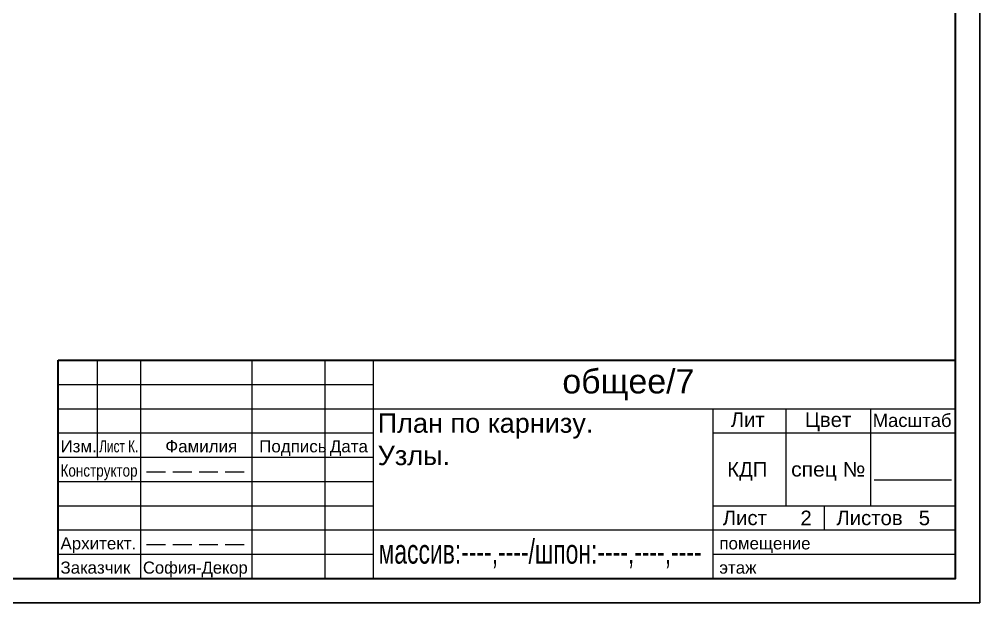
# Model space of a CAD drawing. Header units: millimetres. Extents: x 0 to 410, y 0 to 283.
# Drawn here: x 211.9 to 409.9, y 0 to 120.3 of the extents above; entities that cross this region are included whole.
import ezdxf
from ezdxf.enums import TextEntityAlignment as Align

# ---------------------------------------------------------------- set-up
doc = ezdxf.new("R2010")
doc.units = ezdxf.units.MM
doc.layers.add('pechatnaya_ramka', color=2, linetype='Continuous', lineweight=30)
doc.layers.add('ШТАМП', color=7, linetype='Continuous', lineweight=30)
doc.styles.get("Standard").update_dxf_attribs({"font": 'arial.ttf'})

msp = doc.modelspace()

# ---------------------------------------------------------------- linework, layer by layer
at = {"layer": 'pechatnaya_ramka'}
msp.add_lwpolyline([(0, 283.3501), (409.9345, 283.3501), (409.9345, 0), (0, 0)], close=True, dxfattribs=at)
at = {"layer": 'ШТАМП', "lineweight": 40}
for p, q in [((219.9345, 5), (219.9345, 50)), ((219.9345, 50), (404.9345, 50))]:
    msp.add_line(p, q, dxfattribs=at)
at = {"layer": 'ШТАМП', "lineweight": -3}
for p, q in [((219.9345, 50), (284.9345, 50)), ((227.9345, 50), (227.9345, 30)), ((236.9345, 5), (236.9345, 50)), ((259.9345, 5), (259.9345, 50)), ((274.9345, 5), (274.9345, 50)), ((284.9345, 5), (284.9345, 50)), ((219.9345, 45), (284.9345, 45)), ((219.9345, 40), (404.9345, 40)), ((354.9345, 5), (354.9345, 40)), ((369.9345, 40), (369.9345, 20)), ((387.4345, 40), (387.4345, 20)), ((219.9345, 35), (284.9345, 35)), ((354.9345, 35), (404.9345, 35)), ((219.9345, 30), (284.9345, 30)), ((219.9345, 25), (284.9345, 25)), ((219.9345, 20), (284.9345, 20)), ((354.9345, 20), (404.9345, 20)), ((377.9345, 15), (377.9345, 20)), ((219.9345, 15), (404.9345, 15)), ((219.9345, 10), (284.9345, 10)), ((354.9345, 10), (404.9345, 10))]:
    msp.add_line(p, q, dxfattribs=at)
at = {"layer": 'ШТАМП'}
msp.add_lwpolyline([(0, 0), (409.9345, 0), (409.9345, 283.3501), (0, 283.3501)], close=True, dxfattribs=at)
at = {"layer": 'ШТАМП', "lineweight": 40}
msp.add_lwpolyline([(20, 5), (404.9345, 5), (404.9345, 278.3501), (20, 278.3501)], close=True, dxfattribs=at)

# ---------------------------------------------------------------- texts
at = {"layer": 'ШТАМП', "lineweight": -3}
for s, height, p in [('общее/7', 5, (323.8683, 43.1453)), ('Лит', 3, (358.5798, 36.227)), ('Цвет', 3, (373.8655, 36.227)), ('Изм.', 2.5, (220.3923, 31)), ('Фамилия', 2.5, (242.0039, 31)), ('Подпись', 2.5, (261.3653, 31)), ('Дата', 2.5, (275.9345, 31)), ('КДП', 3, (357.8559, 26.0189)), ('Лист', 3, (356.9345, 16)), ('Листов', 3, (380.3688, 16)), ('Архитект.', 2.5, (220.3923, 11)), ('помещение', 2.5, (356.2345, 11)), ('Заказчик', 2.5, (220.3923, 6)), ('этаж', 2.5, (356.2345, 6))]:
    msp.add_text(s, height=height, dxfattribs=at).set_placement(p)
msp.add_text('Масштаб', height=2.72085, dxfattribs=at).set_placement((387.8487, 36.227), (404.1107, 36.227), align=Align.ALIGNED)
for s, height, width, p, p2 in [('Лист К.', 2.5, 0.695137, (228.3923, 31), (236.4307, 31)), ('Конструктор', 2.5, 0.796844, (220.3923, 26), (236.2911, 26)), ('спец №', 3, 1.036833, (371.0401, 26.0189), (386.3401, 26.0189)), ('----', 2.5, 4.64604, (237.3923, 26), (259.0062, 26)), ('_', 3, 6.434251, (388.5401, 26.0189), (403.8401, 26.0189)), ('----', 2.5, 4.64604, (237.3923, 11), (259.0062, 11)), ('массив:----,----/шпон:----,----,----', 5, 0.675513, (285.9789, 8.0621), (352.5695, 8.0621)), ('София-Декор', 2.5, 0.979626, (237.3923, 6), (259.0062, 6))]:
    msp.add_text(s, height=height, dxfattribs=dict(at, width=width)).set_placement(p, p2, align=Align.FIT)
for s, p in [('2', (374.1253, 18.9844)), ('5', (398.5141, 18.9844))]:
    msp.add_text(s, height=3, dxfattribs=at).set_placement(p, align=Align.TOP_CENTER)
at = {"layer": 'ШТАМП', "insert": (285.7895, 39.0396), "char_height": 4, "attachment_point": 1}
msp.add_mtext_dynamic_manual_height_columns('План по карнизу.\\PУзлы.', width=67.130952, gutter_width=20, heights=[0], dxfattribs=at)

doc.saveas('drawing.dxf')
